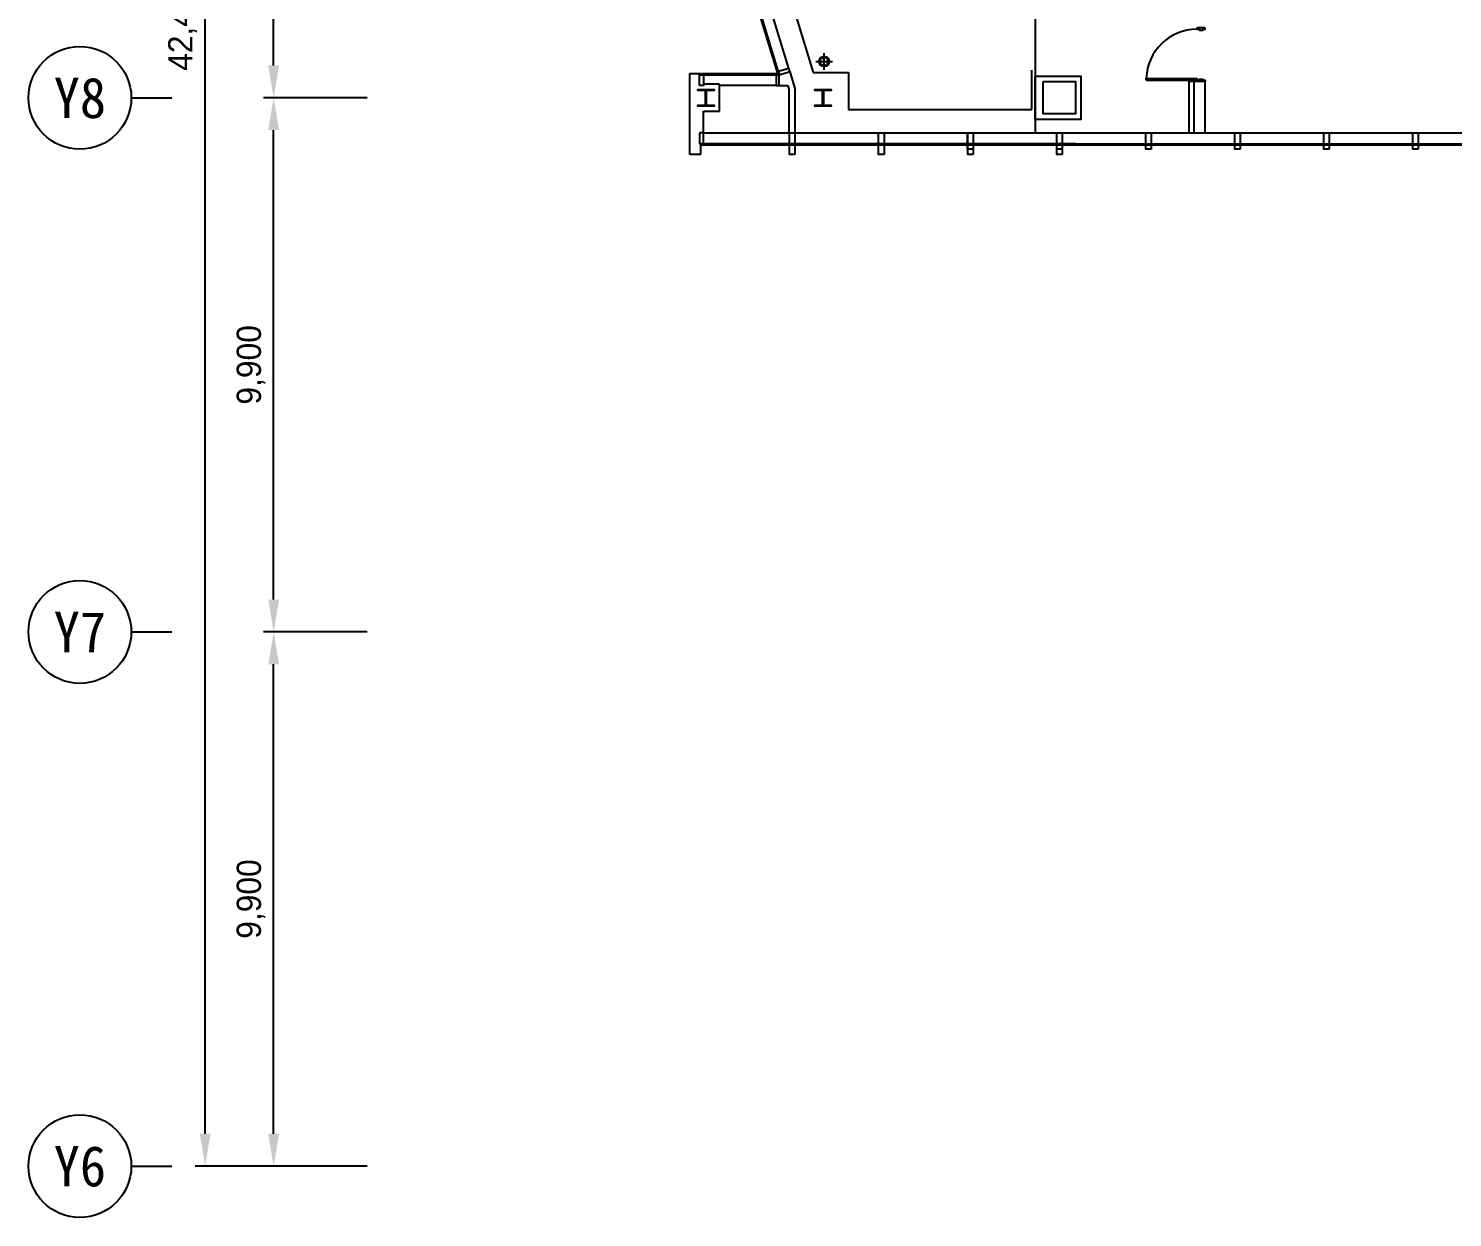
# Model space of a CAD drawing. Header units: millimetres. Extents: x 592430 to 684586, y -483905 to -416366.
# Drawn here: x 592430 to 618817, y -471161 to -449123 of the extents above; entities that cross this region are included whole.
import ezdxf
from ezdxf.enums import TextEntityAlignment as Align

# ---------------------------------------------------------------- set-up
doc = ezdxf.new("R2010")
doc.units = ezdxf.units.MM
doc.header["$LTSCALE"] = 500
doc.header["$PDMODE"] = 2
doc.layers.get('Defpoints').update_dxf_attribs({"color": 8})
for name, color, linetype in [('A-GRID-DIMS', 14, 'Continuous'), ('ARCH', 9, 'Continuous'), ('DIM', 7, 'Continuous')]:
    doc.layers.add(name, color=color, linetype=linetype)
doc.styles.add('돋움', font='')
doc.styles.add('울릉도l', font='')
doc.styles.get('돋움').set_extended_font_data('DotumChe')
doc.styles.get('울릉도l').set_extended_font_data('Dotum')
doc.dimstyles.new('HS-300', dxfattribs={"dimscale": 150, "dimtxt": 3, "dimasz": 4, "dimexe": 1.25, "dimexo": 2, "dimgap": 1, "dimtad": 1, "dimtoh": 1, "dimdec": 0, "dimlunit": 6, "dimtxsty": '울릉도l', "dimcen": 2.5, "dimclrd": 15, "dimclre": 15, "dimadec": 0, "dimazin": 0, "dimtfac": 1, "dimtdec": 0, "dimtmove": 0, "dimatfit": 3, "dimfxl": 0, "dimarcsym": 0})

# ---------------------------------------------------------------- blocks, each defined once
blk = doc.blocks.new('MULLION_100X300')
blk.add_lwpolyline([(0, -50), (0, 50), (300, 50), (300, -50)], close=True)
blk = doc.blocks.new('*D13')
at = {"layer": 'Defpoints', "color": 0}
for p in [(596973, -450408), (599004, -450408), (599004, -460308)]:
    blk.add_point(p, dxfattribs=at)
at = {"layer": 'DIM', "color": 1, "lineweight": -2}
for p, q in [((598704, -450408), (596786, -450408)), ((596973, -459708), (596973, -451008)), ((598704, -460308), (596786, -460308))]:
    blk.add_line(p, q, dxfattribs=at)
at = {"layer": 'DIM', "color": 1}
for points in [[(596873, -451008), (597073, -451008), (596973, -450408)], [(596873, -459708), (597073, -459708), (596973, -460308)]]:
    blk.add_solid(points, dxfattribs=at)
at = {"layer": 'DIM', "color": 0, "insert": (596555, -455358), "char_height": 450, "attachment_point": 5, "rotation": 90, "style": '울릉도l'}
blk.add_mtext('9,900', dxfattribs=at)
blk = doc.blocks.new('*D14')
at = {"layer": 'Defpoints', "color": 0}
for p in [(596973, -443808), (599004, -443808), (599004, -450408)]:
    blk.add_point(p, dxfattribs=at)
at = {"layer": 'DIM', "color": 1, "lineweight": -2}
for p, q in [((598704, -443808), (596786, -443808)), ((596973, -449808), (596973, -444408)), ((598704, -450408), (596786, -450408))]:
    blk.add_line(p, q, dxfattribs=at)
at = {"layer": 'DIM', "color": 1}
for points in [[(596873, -444408), (597073, -444408), (596973, -443808)], [(596873, -449808), (597073, -449808), (596973, -450408)]]:
    blk.add_solid(points, dxfattribs=at)
at = {"layer": 'DIM', "color": 0, "insert": (596555, -447108), "char_height": 450, "attachment_point": 5, "rotation": 90, "style": '울릉도l'}
blk.add_mtext('6,600', dxfattribs=at)
blk = doc.blocks.new('주열마킹$0$')
blk.add_line((0, 5), (0, 0))
blk.add_circle((0, 11.35), 6.35)
at = {"color": 3, "style": '돋움'}
blk.add_attdef('NO', text='', height=5, dxfattribs=at).set_placement((0, 11.35), align=Align.MIDDLE_CENTER)
blk = doc.blocks.new('*D18')
at = {"layer": 'Defpoints', "color": 0}
for p in [(596973, -460308), (599004, -460308), (599004, -470208)]:
    blk.add_point(p, dxfattribs=at)
at = {"layer": 'DIM', "color": 1, "lineweight": -2}
for p, q in [((598704, -460308), (596786, -460308)), ((596973, -469608), (596973, -460908)), ((598704, -470208), (596786, -470208))]:
    blk.add_line(p, q, dxfattribs=at)
at = {"layer": 'DIM', "color": 1}
for points in [[(596873, -460908), (597073, -460908), (596973, -460308)], [(596873, -469608), (597073, -469608), (596973, -470208)]]:
    blk.add_solid(points, dxfattribs=at)
at = {"layer": 'DIM', "color": 0, "insert": (596555, -465258), "char_height": 450, "attachment_point": 5, "rotation": 90, "style": '울릉도l'}
blk.add_mtext('9,900', dxfattribs=at)
blk = doc.blocks.new('*D20')
at = {"layer": 'Defpoints', "color": 0}
for p in [(595704, -427808), (597735, -427808), (597745, -470208)]:
    blk.add_point(p, dxfattribs=at)
at = {"layer": 'DIM', "color": 1, "lineweight": -2}
for p, q in [((597435, -427808), (595517, -427808)), ((595704, -469608), (595704, -428408)), ((597445, -470208), (595517, -470208))]:
    blk.add_line(p, q, dxfattribs=at)
at = {"layer": 'DIM', "color": 1}
for points in [[(595604, -428408), (595804, -428408), (595704, -427808)], [(595604, -469608), (595804, -469608), (595704, -470208)]]:
    blk.add_solid(points, dxfattribs=at)
at = {"layer": 'DIM', "color": 0, "insert": (595286, -449008), "char_height": 450, "attachment_point": 5, "rotation": 90, "style": '울릉도l'}
blk.add_mtext('42,400', dxfattribs=at)

msp = doc.modelspace()

# ---------------------------------------------------------------- linework, layer by layer
at = {"layer": 'ARCH'}
for p, q in [((611082.7, -444258.4), (611082.7, -451058.4)), ((611082.7, -444258.4), (611082.7, -451058.4)), ((606197.6, -447397.8), (606968.7, -449938.8)), ((606312.8, -449958.1), (605728.2, -448031.4)), ((606335.8, -449951.2), (605751.1, -448024.5)), ((606518.4, -449864.4), (605951.2, -447995.1)), ((607172.7, -449889.8), (607172.7, -449580.8)), ((607018.2, -449735.3), (607327.1, -449735.3)), ((611022.8, -450623.7), (611022.8, -449898.8)), ((611022.8, -450623.7), (611022.8, -449898.8)), ((604682.8, -449958.1), (604889.8, -449958.1)), ((604682.8, -451458.1), (604682.8, -449958.1)), ((604889.8, -449958.1), (604889.8, -449982.1)), ((604902.8, -449958.1), (606312.8, -449958.1)), ((604902.8, -449982.1), (604902.8, -449958.1)), ((604902.8, -449982.1), (606312.8, -449982.1)), ((605232.8, -450158.1), (604940.3, -450158.1)), ((605232.8, -450658.1), (605232.8, -450158.1)), ((606335.8, -449951.2), (606312.8, -449958.1)), ((606312.8, -449982.1), (606312.8, -449958.1)), ((606535.1, -449922), (606637.6, -450259.7)), ((606968.7, -449938.8), (607623.1, -449938.8)), ((607623.1, -449938.8), (607623.1, -450623.7)), ((613142.8, -450048.5), (614082.8, -450048.5)), ((613142.8, -450078.5), (613142.8, -450048.5)), ((613142.8, -450048.5), (614082.8, -450048.5)), ((613142.8, -450078.5), (613142.8, -450048.5)), ((613142.8, -450048.5), (614082.8, -450048.5)), ((613142.8, -450078.5), (613142.8, -450048.5)), ((613142.8, -450048.5), (614082.8, -450048.5)), ((613142.8, -450078.5), (613142.8, -450048.5)), ((613142.8, -450078.5), (614082.8, -450078.5)), ((613142.8, -450078.5), (614082.8, -450078.5)), ((613142.8, -450078.5), (614082.8, -450078.5)), ((613142.8, -450078.5), (614082.8, -450078.5)), ((613932.8, -450108.5), (613932.8, -451058.5)), ((613932.8, -450108.5), (613932.8, -451058.5)), ((614232.8, -450108.5), (613932.8, -450108.5)), ((613932.8, -450108.5), (613932.8, -451058.5)), ((613932.8, -450108.5), (613932.8, -451058.5)), ((614232.8, -450108.5), (613932.8, -450108.5)), ((614032.8, -451058.5), (614032.8, -450108.5)), ((614032.8, -451058.5), (614032.8, -450108.5)), ((614032.8, -451058.5), (614032.8, -450108.5)), ((614032.8, -451058.5), (614032.8, -450108.5)), ((614082.8, -450078.5), (614082.8, -450048.5)), ((614082.8, -450078.5), (614082.8, -450048.5)), ((614082.8, -450078.5), (614082.8, -450048.5)), ((614082.8, -450078.5), (614082.8, -450048.5)), ((614232.8, -451058.5), (614232.8, -450108.5)), ((614232.8, -451058.5), (614232.8, -450108.5)), ((606282.8, -450182.1), (605232.8, -450182.1)), ((606342.8, -450182), (606499.1, -450182)), ((606499.1, -450182), (606527.6, -450276.1)), ((606527.6, -451058), (606527.6, -450276.1)), ((606637.6, -451058), (606637.6, -450259.7)), ((604940.3, -451058), (604940.3, -450658.1)), ((604940.3, -450658.1), (605232.8, -450658.1)), ((607623.1, -450623.7), (611022.8, -450623.7)), ((609614.7, -450623.7), (611022.8, -450623.7)), ((609614.7, -450623.7), (611022.8, -450623.7)), ((604940.3, -451058.3), (611832.8, -451058.3)), ((608883.8, -451058.5), (630582.8, -451058.5)), ((609614.7, -451058.3), (611832.8, -451058.3)), ((609614.7, -451058.3), (611832.8, -451058.3)), ((609614.7, -451058.5), (630582.8, -451058.5)), ((609614.7, -451058.5), (630582.8, -451058.5)), ((604889.8, -451458.1), (604682.8, -451458.1)), ((604889.8, -451458.1), (604889.8, -451258)), ((604902.8, -451258), (604902.8, -451282)), ((604902.8, -451258.3), (611832.8, -451258.3)), ((604902.8, -451282.3), (611832.8, -451282.3)), ((608883.8, -451258.5), (630582.8, -451258.5)), ((608883.8, -451282.5), (630582.8, -451282.5)), ((609614.7, -451258.3), (611832.8, -451258.3)), ((609614.7, -451258.3), (611832.8, -451258.3)), ((609614.7, -451258.5), (630582.8, -451258.5)), ((609614.7, -451258.5), (630582.8, -451258.5)), ((609614.7, -451282.3), (611832.8, -451282.3)), ((609614.7, -451282.3), (611832.8, -451282.3)), ((609614.7, -451282.5), (630582.8, -451282.5)), ((609614.7, -451282.5), (630582.8, -451282.5))]:
    msp.add_line(p, q, dxfattribs=at)
at = {"layer": 'ARCH', "color": 9}
for p, q in [((611082.7, -444258.4), (611082.7, -451058.4)), ((611022.8, -450623.7), (611022.8, -449898.8)), ((613142.8, -450048.5), (614082.8, -450048.5)), ((613142.8, -450078.5), (613142.8, -450048.5)), ((613142.8, -450048.5), (614082.8, -450048.5)), ((613142.8, -450078.5), (613142.8, -450048.5)), ((613142.8, -450078.5), (614082.8, -450078.5)), ((613142.8, -450078.5), (614082.8, -450078.5)), ((613932.8, -450108.5), (613932.8, -451058.5)), ((613932.8, -450108.5), (613932.8, -451058.5)), ((614232.8, -450108.5), (613932.8, -450108.5)), ((614032.8, -451058.5), (614032.8, -450108.5)), ((614032.8, -451058.5), (614032.8, -450108.5)), ((614082.8, -450078.5), (614082.8, -450048.5)), ((614082.8, -450078.5), (614082.8, -450048.5)), ((614232.8, -451058.5), (614232.8, -450108.5))]:
    msp.add_line(p, q, dxfattribs=at)
at = {"layer": 'ARCH'}
for points in [[(614232.8, -449108.5), (614082.8, -449108.5), (614082.8, -449138.5), (614127.8, -449138.5), (614127.8, -449153.5), (614187.8, -449153.5), (614187.8, -449138.5), (614232.8, -449138.5)], [(614232.8, -449108.5), (614082.8, -449108.5), (614082.8, -449138.5), (614127.8, -449138.5), (614127.8, -449153.5), (614187.8, -449153.5), (614187.8, -449138.5), (614232.8, -449138.5)], [(614232.8, -449108.5), (614082.8, -449108.5), (614082.8, -449138.5), (614127.8, -449138.5), (614127.8, -449153.5), (614187.8, -449153.5), (614187.8, -449138.5), (614232.8, -449138.5)], [(614232.8, -449108.5), (614082.8, -449108.5), (614082.8, -449138.5), (614127.8, -449138.5), (614127.8, -449153.5), (614187.8, -449153.5), (614187.8, -449138.5), (614232.8, -449138.5)], [(606535.9, -449921.8), (606518.4, -449864.4), (606327.1, -449922.4), (606344.5, -449979.9)], [(604865.3, -450182.1), (604865.3, -449982.1), (604940.3, -449982.1), (604940.3, -450182.1)], [(606342.8, -449982.1), (606282.8, -449982.1), (606282.8, -450182.1), (606342.8, -450182.1)], [(611082.8, -450008.5), (611932.8, -450008.5), (611932.8, -450808.5), (611082.8, -450808.5)], [(611082.8, -450008.5), (611932.8, -450008.5), (611932.8, -450808.5), (611082.8, -450808.5)], [(611232.8, -450108.5), (611832.8, -450108.5), (611832.8, -450708.5), (611232.8, -450708.5)], [(611232.8, -450108.5), (611832.8, -450108.5), (611832.8, -450708.5), (611232.8, -450708.5)], [(611232.8, -450108.5), (611832.8, -450108.5), (611832.8, -450708.5), (611232.8, -450708.5)], [(611232.8, -450108.5), (611832.8, -450108.5), (611832.8, -450708.5), (611232.8, -450708.5)], [(614232.8, -450108.5), (614082.8, -450108.5), (614082.8, -450078.5), (614127.8, -450078.5), (614127.8, -450063.5), (614187.8, -450063.5), (614187.8, -450078.5), (614232.8, -450078.5)], [(614232.8, -450108.5), (614082.8, -450108.5), (614082.8, -450078.5), (614127.8, -450078.5), (614127.8, -450063.5), (614187.8, -450063.5), (614187.8, -450078.5), (614232.8, -450078.5)], [(614232.8, -450108.5), (614082.8, -450108.5), (614082.8, -450078.5), (614127.8, -450078.5), (614127.8, -450063.5), (614187.8, -450063.5), (614187.8, -450078.5), (614232.8, -450078.5)], [(614232.8, -450108.5), (614082.8, -450108.5), (614082.8, -450078.5), (614127.8, -450078.5), (614127.8, -450063.5), (614187.8, -450063.5), (614187.8, -450078.5), (614232.8, -450078.5)], [(604865.3, -451058), (604865.3, -451258), (604940.3, -451258), (604940.3, -451058)], [(606633.3, -451458.3), (606533.3, -451458.3), (606533.3, -451058.3), (606633.3, -451058.3)], [(608283.3, -451458.3), (608183.3, -451458.3), (608183.3, -451058.3), (608283.3, -451058.3)], [(609933.3, -451458.3), (609833.3, -451458.3), (609833.3, -451058.3), (609933.3, -451058.3)], [(609933.3, -451458.3), (609833.3, -451458.3), (609833.3, -451058.3), (609933.3, -451058.3)], [(609933.3, -451458.3), (609833.3, -451458.3), (609833.3, -451058.3), (609933.3, -451058.3)], [(611583.3, -451458.3), (611483.3, -451458.3), (611483.3, -451058.3), (611583.3, -451058.3)], [(611583.3, -451458.3), (611483.3, -451458.3), (611483.3, -451058.3), (611583.3, -451058.3)]]:
    msp.add_lwpolyline(points, close=True, dxfattribs=at)
at = {"layer": 'ARCH', "color": 9}
for points in [[(614232.8, -449108.5), (614082.8, -449108.5), (614082.8, -449138.5), (614127.8, -449138.5), (614127.8, -449153.5), (614187.8, -449153.5), (614187.8, -449138.5), (614232.8, -449138.5)], [(614232.8, -449108.5), (614082.8, -449108.5), (614082.8, -449138.5), (614127.8, -449138.5), (614127.8, -449153.5), (614187.8, -449153.5), (614187.8, -449138.5), (614232.8, -449138.5)], [(611082.8, -450008.5), (611932.8, -450008.5), (611932.8, -450808.5), (611082.8, -450808.5)], [(611232.8, -450108.5), (611832.8, -450108.5), (611832.8, -450708.5), (611232.8, -450708.5)], [(611232.8, -450108.5), (611832.8, -450108.5), (611832.8, -450708.5), (611232.8, -450708.5)], [(614232.8, -450108.5), (614082.8, -450108.5), (614082.8, -450078.5), (614127.8, -450078.5), (614127.8, -450063.5), (614187.8, -450063.5), (614187.8, -450078.5), (614232.8, -450078.5)], [(614232.8, -450108.5), (614082.8, -450108.5), (614082.8, -450078.5), (614127.8, -450078.5), (614127.8, -450063.5), (614187.8, -450063.5), (614187.8, -450078.5), (614232.8, -450078.5)], [(611583.3, -451458.3), (611483.3, -451458.3), (611483.3, -451058.3), (611583.3, -451058.3)]]:
    msp.add_lwpolyline(points, close=True, dxfattribs=at)
at = {"layer": 'ARCH'}
msp.add_lwpolyline([(613932.8, -450108.5), (613932.8, -451058.5)], dxfattribs=at)
msp.add_lwpolyline([(613932.8, -450108.5), (613932.8, -451058.5)], dxfattribs=at)
msp.add_lwpolyline([(613932.8, -450108.5), (613932.8, -451058.5)], dxfattribs=at)
msp.add_lwpolyline([(613932.8, -450108.5), (613932.8, -451058.5)], dxfattribs=at)
at = {"layer": 'ARCH', "color": 9}
msp.add_lwpolyline([(613932.8, -450108.5), (613932.8, -451058.5)], dxfattribs=at)
msp.add_lwpolyline([(613932.8, -450108.5), (613932.8, -451058.5)], dxfattribs=at)
at = {"layer": 'ARCH'}
for points in [[(605008.4, -450273.1, 0.4142136), (604990.4, -450291.1), (604990.4, -450525.1, 0.4142136), (605008.4, -450543.1), (605135.4, -450543.1), (605135.4, -450563.1), (604830.4, -450563.1), (604830.4, -450543.1), (604957.4, -450543.1, 0.4142136), (604975.4, -450525.1), (604975.4, -450291.1, 0.4142136), (604957.4, -450273.1), (604830.4, -450273.1), (604830.4, -450253.1), (605135.4, -450253.1), (605135.4, -450273.1)], [(607178.6, -450273.1, 0.4142136), (607160.6, -450291.1), (607160.6, -450525.1, 0.4142136), (607178.6, -450543.1), (607305.6, -450543.1), (607305.6, -450563.1), (607000.6, -450563.1), (607000.6, -450543.1), (607127.6, -450543.1, 0.4142136), (607145.6, -450525.1), (607145.6, -450291.1, 0.4142136), (607127.6, -450273.1), (607000.6, -450273.1), (607000.6, -450253.1), (607305.6, -450253.1), (607305.6, -450273.1)]]:
    msp.add_lwpolyline(points, format="xyb", close=True, dxfattribs=at)
for radius in [93.8, 75]:
    msp.add_circle((607172.7, -449735.3), radius, dxfattribs=at)
msp.add_arc((614082.8, -450078.5), 940, 90, 178.1729, dxfattribs=at)
msp.add_arc((614082.8, -450078.5), 940, 90, 178.1729, dxfattribs=at)
msp.add_arc((614082.8, -450078.5), 940, 90, 178.1729, dxfattribs=at)
msp.add_arc((614082.8, -450078.5), 940, 90, 178.1729, dxfattribs=at)
at = {"layer": 'ARCH', "color": 9}
msp.add_arc((614082.8, -450078.5), 940, 90, 178.1729, dxfattribs=at)
msp.add_arc((614082.8, -450078.5), 940, 90, 178.1729, dxfattribs=at)

# ---------------------------------------------------------------- block references
at = {"layer": 'A-GRID-DIMS'}
ref = msp.add_blockref('주열마킹$0$', (595085, -450408.5), dxfattribs=dict(at, xscale=150, yscale=150, zscale=150, rotation=90))
ref.add_attrib('NO', 'Y8', dxfattribs={"layer": '0', "color": 3, "height": 750, "style": '돋움'}).set_placement((593382.5, -450408.5), align=Align.MIDDLE_CENTER)
ref = msp.add_blockref('주열마킹$0$', (595085, -460308.5), dxfattribs=dict(at, xscale=150, yscale=150, zscale=150, rotation=90))
ref.add_attrib('NO', 'Y7', dxfattribs={"layer": '0', "color": 3, "height": 750, "style": '돋움'}).set_placement((593382.5, -460308.5), align=Align.MIDDLE_CENTER)
ref = msp.add_blockref('주열마킹$0$', (595085, -470208.5), dxfattribs=dict(at, xscale=150, yscale=150, zscale=150, rotation=90))
ref.add_attrib('NO', 'Y6', dxfattribs={"layer": '0', "color": 3, "height": 750, "style": '돋움'}).set_placement((593382.5, -470208.5), align=Align.MIDDLE_CENTER)
at = {"layer": 'ARCH', "rotation": 90}
for p in [(609882.8, -451358.5), (609882.8, -451358.5), (609882.8, -451358.5), (611532.8, -451358.5), (611532.8, -451358.5), (613182.8, -451358.5), (613182.8, -451358.5), (614832.8, -451358.5), (614832.8, -451358.5), (616482.8, -451358.5), (616482.8, -451358.5), (618132.8, -451358.5), (618132.8, -451358.5)]:
    msp.add_blockref('MULLION_100X300', p, dxfattribs=at)
at = {"layer": 'ARCH', "color": 9, "rotation": 90}
for p in [(611532.8, -451358.5), (613182.8, -451358.5), (614832.8, -451358.5), (616482.8, -451358.5), (618132.8, -451358.5)]:
    msp.add_blockref('MULLION_100X300', p, dxfattribs=at)

# ---------------------------------------------------------------- dimensions: what is measured, and where the dimension line sits
at = {"layer": 'DIM'}
for base, p1, p2, picture, middle in [((595704.3, -427808.5), (597745, -470208.5), (597735.5, -427808.5), '*D20', (595285.6, -449008.5)), ((596973.2, -443808.5), (599004.4, -450408.5), (599004.4, -443808.5), '*D14', (596554.6, -447108.5)), ((596973.2, -450408.5), (599004.4, -460308.5), (599004.4, -450408.5), '*D13', (596554.6, -455358.5)), ((596973.2, -460308.5), (599004.4, -470208.5), (599004.4, -460308.5), '*D18', (596554.6, -465258.5))]:
    dim = msp.add_linear_dim(base=base, p1=p1, p2=p2, angle=90, dimstyle='HS-300', override={"dimclrd": 1, "dimclre": 1, "dimtmove": 1}, dxfattribs=at)
    dim.commit()
    dim.dimension.update_dxf_attribs({"geometry": picture, "text_midpoint": middle})

doc.saveas('drawing.dxf')
